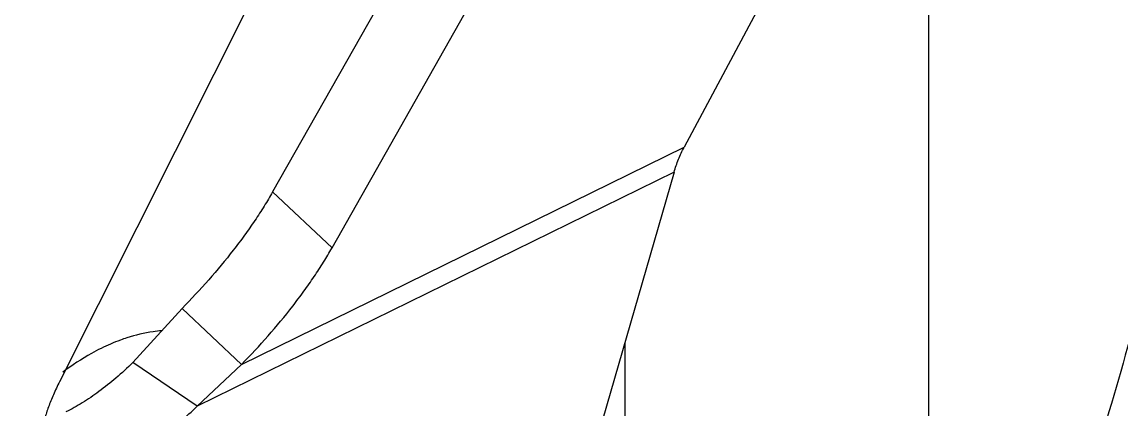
# Model space of a CAD drawing. Header units: inches. Extents: x 0 to 22, y 0 to 17.
# Drawn here: x 4.2839 to 4.539, y 11.983 to 12.0729 of the extents above; entities that cross this region are included whole.
import ezdxf

# ---------------------------------------------------------------- set-up
doc = ezdxf.new("R2010")
doc.units = ezdxf.units.IN
doc.header["$LTSCALE"] = 1.21
doc.header["$MEASUREMENT"] = 0
doc.layers.get('0').update_dxf_attribs({"linetype": 'CONTINUOUS'})

msp = doc.modelspace()

# ---------------------------------------------------------------- linework, layer by layer
at = {"color": 7}
for p, q in [((4.6128907363, 12.3715627318), (4.4376052928, 12.0438203883)), ((4.3558537318, 12.0204363555), (4.5287792945, 12.3257506377)), ((4.4393782588, 12.2818789816), (4.2925805948, 11.9893864097)), ((4.4800291276, 12.2770294272), (4.342066775, 12.0334455637)), ((4.4943276854, 12.1498778539), (4.4943276854, 11.9256937177)), ((4.4352724951, 12.0380333346), (4.4146392353, 11.9667759057)), ((4.3210482604, 12.0063973684), (4.3096275576, 11.9938294772)), ((4.3210482604, 12.0063973684), (4.3348352172, 11.9933881602)), ((4.4238282636, 11.9985104225), (4.4238282636, 11.9595269462)), ((4.3245809132, 11.9837137959), (4.3096275576, 11.9938294772)), ((4.3245809132, 11.9837137959), (4.3348352172, 11.9933881602))]:
    msp.add_line(p, q, dxfattribs=at)
at = {"color": 8}
for p, q in [((4.3348352172, 11.9933881602), (4.4376052928, 12.0438203883)), ((4.4352724951, 12.0380333346), (4.3245809132, 11.9837137959)), ((4.342066775, 12.0334455637), (4.3558537318, 12.0204363555))]:
    msp.add_line(p, q, dxfattribs=at)
at = {"color": 7}
for points, knots in [([(4.5642588069, 12.166032047), (4.5642588069, 12.1563101217), (4.5637316653, 12.1366393975), (4.5614440762, 12.1069260406), (4.5576556741, 12.0768241315), (4.5506098758, 12.0362708429), (4.5382305496, 11.9858407851), (4.5180920903, 11.9269838393), (4.4971042531, 11.8799484928), (4.4780215959, 11.8442439634), (4.4628154902, 11.818862338), (4.446710861000001, 11.7948509375), (4.4298029988, 11.7723534654), (4.4121988806, 11.7515156557), (4.3998463633, 11.7385720729), (4.3935763334, 11.7324274807)], [0, 0, 0, 0, 0.061137331, 0.1236807185, 0.187338305, 0.2518532922, 0.3824485611, 0.5134009705, 0.642560884, 0.7058388931999999, 0.7679067218000001, 0.8285480205, 0.8875737946, 0.9447929087000001, 1, 1, 1, 1]), ([(4.529852562, 11.8562102418), (4.5357117235, 11.8676935883), (4.5468123557, 11.8911713745), (4.5614589748, 11.9274430324), (4.574107945, 11.964726087), (4.584635421000001, 12.0026574388), (4.5929407242, 12.0408717476), (4.5989443368, 12.0790048478), (4.6025807403, 12.116678928), (4.6034251523, 12.1416263593), (4.6034251523, 12.1539287309)], [0, 0, 0, 0, 0.1250127869, 0.2516599039, 0.3791287283, 0.5065860328, 0.6331862049, 0.7581427184, 0.8807024129000001, 1, 1, 1, 1]), ([(4.6598501637, 12.0654779293), (4.651642865299999, 12.0492161718), (4.6347425021, 12.0172153541), (4.607801099, 11.9705863393), (4.5795235027, 11.9258109552), (4.55002362, 11.8830637887), (4.5194084407, 11.8425035713), (4.4877941258, 11.8042784158), (4.4552967117, 11.7685340027), (4.4220390152, 11.7354045081), (4.3881446346, 11.7050141779), (4.3537390914, 11.6774775129), (4.31895107, 11.6528969817), (4.283907462799999, 11.6313684243), (4.248740329599999, 11.6129705881), (4.21357571, 11.5977793586), (4.1785502935, 11.5858502979), (4.1550091871, 11.5800188675), (4.1433319001, 11.5776916389)], [0, 0, 0, 0, 0.0745599089, 0.1480899045, 0.2203777252, 0.2912660985, 0.3606223006, 0.428319162, 0.4942384123, 0.5582844124, 0.6203834664, 0.6804851216, 0.738564599, 0.7946259725, 0.8487077242000001, 0.9008821424, 0.9512624048999999, 1, 1, 1, 1]), ([(4.4352724951, 12.0380333346), (4.4355667124, 12.0390494209), (4.4362429666, 12.0410234142), (4.4371219504, 12.0429166522), (4.4376052928, 12.0438203883)], [0, 0, 0, 0, 0.5079117647, 1, 1, 1, 1]), ([(4.673722505, 12.0325371445), (4.6651133957, 12.0163930438), (4.647416192, 11.9846848377), (4.6192552471, 11.9386348502), (4.5897690969, 11.8946369381), (4.559085166, 11.8528700856), (4.5273232947, 11.8134974261), (4.4946117092, 11.7766714227), (4.4610752867, 11.7425432537), (4.4268507, 11.7112459054), (4.392069513, 11.6829069695), (4.3568715593, 11.6576359826), (4.3213916899, 11.635538353), (4.285771340899999, 11.6166997884), (4.2501476933, 11.6012018701), (4.2146608585, 11.5891060558), (4.1794537666, 11.5804699674), (4.1559297111, 11.5769958956), (4.1442993858, 11.5758733669)], [0, 0, 0, 0, 0.0756717049, 0.1501413463, 0.2231914299, 0.2946638049, 0.3644226366, 0.4323405436, 0.498304575, 0.5622302059000001, 0.6240566359, 0.6837541359, 0.7413224177, 0.7968001595, 0.8502632811, 0.9018330388, 0.9516741622, 1, 1, 1, 1]), ([(4.342066775, 12.0334455637), (4.3414398345, 12.0323386488), (4.340102355, 12.0300958691), (4.3379192633, 12.0267380049), (4.3355216922, 12.0233231294), (4.3320283537, 12.0186816567), (4.3272736398, 12.0129479643), (4.3231771613, 12.0085527405), (4.3210482604, 12.0063973684)], [0, 0, 0, 0, 0.1111202718, 0.2280197257, 0.349774237, 0.4755119986, 0.7353741912, 1, 1, 1, 1]), ([(4.9092196672, 12.0282885151), (4.9019879849, 12.0125188609), (4.8870988503, 11.9813522914), (4.8557165022, 11.9207281479), (4.8136807741, 11.8483952518), (4.758749922, 11.7673118371), (4.7002586359, 11.6933878864), (4.6484294979, 11.637734124), (4.6057044955, 11.5976519996), (4.5736029556, 11.5702543001), (4.541125104, 11.5452144326), (4.5083591895, 11.5226020705), (4.4754022631, 11.5024866061), (4.4530204229, 11.4905919626), (4.441831148, 11.485101064)], [0, 0, 0, 0, 0.0713325051, 0.1419892029, 0.2806486441, 0.4150381481, 0.5443420982, 0.6678695632, 0.7273163172, 0.7851440002, 0.841327704, 0.8958629562999999, 0.9487522711, 1, 1, 1, 1]), ([(4.3348352172, 11.9933881602), (4.3369641181, 11.9955435323), (4.3410605966, 11.9999387561), (4.3458153105, 12.0056724485), (4.349308649, 12.0103139212), (4.35170622, 12.0137287968), (4.3538893118, 12.017086661), (4.3552267913, 12.0193294406), (4.3558537318, 12.0204363555)], [0, 0, 0, 0, 0.2646258088, 0.5244880014, 0.650225763, 0.7719802743, 0.8888797281999999, 1, 1, 1, 1]), ([(4.4108137475, 11.6726195317), (4.4240097538, 11.6825585644), (4.450201896, 11.7037510127), (4.4880671019, 11.7385662314), (4.5250711863, 11.7768377271), (4.5610310647, 11.818376742), (4.5957747326, 11.8629806068), (4.6291350483, 11.9104364882), (4.660944565199999, 11.9605101589), (4.6808471714, 11.9951774537), (4.6905116491, 12.012880958)], [0, 0, 0, 0, 0.1117122989, 0.2276341492, 0.3476301066, 0.4715003257, 0.598983311, 0.7297916545, 0.863609772, 1, 1, 1, 1]), ([(4.3096275576, 11.9938294772), (4.3083517374, 11.992589992), (4.3057995456, 11.9902524103), (4.3018753105, 11.9871106004), (4.2980058229, 11.9844663459), (4.2953827495, 11.9829937189), (4.2940918489, 11.9823602369)], [0, 0, 0, 0, 0.2753190275, 0.5352719578, 0.7774326551999999, 1, 1, 1, 1]), ([(4.2925805948, 11.9893864097), (4.292081967300001, 11.9883929004), (4.2913831965, 11.9869129169), (4.290556953, 11.9849415981), (4.2898572825, 11.9831115174), (4.2891529166, 11.9809464598), (4.2885753638, 11.9784904178), (4.2882920854, 11.9762595355), (4.2883039551, 11.9745481548), (4.2884793963, 11.9733194059), (4.2887419012, 11.9722493301), (4.289061076399999, 11.9715024663), (4.289330243399999, 11.9710575625)], [0, 0, 0, 0, 0.1732657443, 0.2549372406, 0.3331184529, 0.4786137058, 0.6094621567, 0.7258020151000001, 0.8283962731, 0.8750445509999999, 0.9189499218000001, 1, 1, 1, 1]), ([(4.3090452045, 11.9722445556), (4.3103361051, 11.9728780376), (4.3129591785, 11.9743506646), (4.3168286662, 11.9769949191), (4.3207529012, 11.9801367289), (4.323305093, 11.9824743107), (4.3245809132, 11.9837137959)], [0, 0, 0, 0, 0.2225673448, 0.4647280422, 0.7246809725, 1, 1, 1, 1])]:
    msp.add_open_spline(points, degree=3, knots=knots, dxfattribs=at)
at = {"color": 8}
for points, knots in [([(4.3163251416, 12.0012139574), (4.3156567855, 12.0011583106), (4.312916454, 12.0008434857), (4.31021798, 12.0001945825), (4.308232460899999, 11.9995530356)], [0, 0, 0, 0, 0.2432372663, 1, 1, 1, 1]), ([(4.308232460899999, 11.9995530356), (4.3077294495, 11.9993905061), (4.3056834267, 11.998685258), (4.3036917323, 11.9978247525), (4.3022250013, 11.9971017561)], [0, 0, 0, 0, 0.2442934995, 1, 1, 1, 1]), ([(4.3022250013, 11.9971017561), (4.3014724678, 11.9967308093), (4.2983844353, 11.9951084208), (4.2954585232, 11.9931845872), (4.2933354936, 11.9916014603)], [0, 0, 0, 0, 0.2405849302, 1, 1, 1, 1])]:
    msp.add_open_spline(points, degree=3, knots=knots, dxfattribs=at)

doc.saveas('drawing.dxf')
